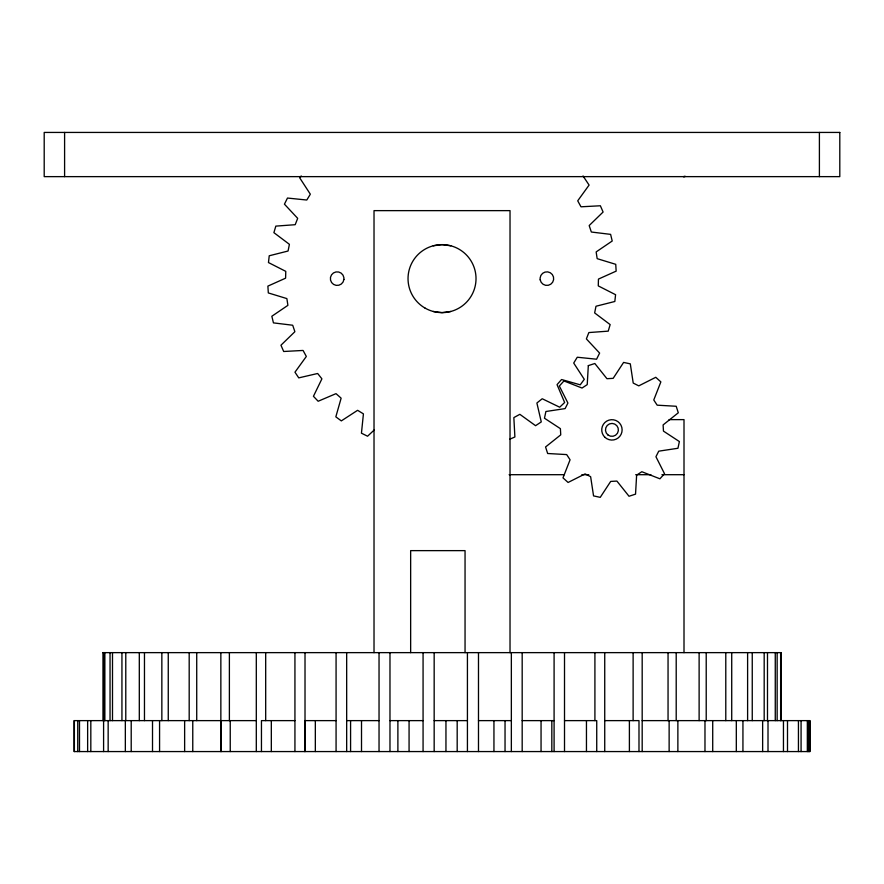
<?xml version="1.0" encoding="UTF-8"?>
<svg xmlns="http://www.w3.org/2000/svg" width="884" height="884" viewBox="0 0 884 884"><rect width="100%" height="100%" fill="white"/><g stroke="black" fill="none" stroke-linecap="round" stroke-linejoin="round"><path stroke-width="1.33" d="M301.223 175.949L299.764 177.927L310.339 194.204L306.792 200.027L287.477 198.049L284.438 204.171L297.687 218.348L295.19 224.702L275.83 226.116L273.896 232.658L289.411 244.327L288.062 251.023L269.233 255.774L268.471 262.559L285.775 271.355L285.598 278.173L267.885 286.118L268.316 292.936L286.88 298.593L287.897 305.345L271.841 316.251L273.443 322.881L292.703 325.235L294.88 331.699L280.957 345.224L283.687 351.489L303.068 350.451L306.339 356.451L294.969 372.186L298.748 377.877L317.654 373.49L321.909 378.827L313.444 396.297L318.152 401.248L336.019 393.645L341.136 398.165L335.832 416.839L341.323 420.894L357.6 410.309L363.423 413.867L361.446 433.182L367.567 436.221L374.186 430.033M509.88 439.16L514.886 436.972L513.847 417.591L519.847 414.32L535.582 425.69L541.273 421.911L536.886 403.005L542.223 398.75L559.694 407.215L564.644 402.507L557.042 384.639L561.561 379.523L580.236 384.827L584.291 379.324L573.705 363.059L577.263 357.235L596.578 359.213L599.617 353.092L586.368 338.904L588.854 332.561L608.225 331.146L610.148 324.594L594.645 312.925L595.993 306.24L614.822 301.488L615.584 294.703L598.28 285.908L598.446 279.079L616.159 271.134L615.739 264.327L597.164 258.658L596.148 251.918L612.214 241.012L610.612 234.37L591.341 232.028L589.175 225.553L603.098 212.027L600.369 205.773L580.987 206.801L577.716 200.812L589.087 185.076L583.031 175.949M433.226 245.785L442.022 244.625L450.829 245.785M450.829 311.466L442.022 312.627L433.226 311.466M669.044 419.624L684.006 419.624L684.006 652.635M509.118 474.697L564.202 474.697M581.871 474.697L588.777 474.697M635.706 474.697L650.889 474.697M661.928 474.697L684.006 474.697M102.831 652.635L781.213 652.635M220.856 720.626L74.09 720.626L74.09 751.566L809.965 751.566L809.965 720.626L642.182 720.626M256.305 720.626L221.155 720.626L221.155 751.566M294.936 720.626L261.454 720.626L261.454 751.566M336.075 720.626L304.847 720.626L304.847 751.566M346.672 720.626L379.037 720.626M389.977 720.626L423.071 720.626M434.166 720.626L467.426 720.626M478.487 720.626L511.35 720.626M522.179 720.626L554.091 720.626M564.511 720.626L596.733 720.626L596.733 751.566M604.733 720.626L638.988 720.626L638.988 751.566M819.402 132.434L819.402 176.634M809.689 720.626L809.689 751.566M808.517 720.626L808.517 751.566M807.335 720.626L807.335 751.566M801.081 720.626L801.081 751.566M798.44 720.626L798.44 751.566M787.5 720.626L787.5 751.566M783.456 720.626L783.456 751.566M781.069 652.635L781.069 720.626M780.638 652.635L780.638 720.626M777.146 652.635L777.146 720.626M775.268 652.635L775.268 720.626M768.008 720.626L768.008 751.566M767.489 652.635L767.489 720.626M764.185 652.635L764.185 720.626M762.638 720.626L762.638 751.566M752.251 652.635L752.251 720.626M747.61 652.635L747.61 720.626M742.936 720.626L742.936 751.566M736.317 720.626L736.317 751.566M731.72 652.635L731.72 720.626M725.786 652.635L725.786 720.626M712.714 720.626L712.714 751.566M706.217 652.635L706.217 720.626M704.979 720.626L704.979 751.566M699.122 652.635L699.122 720.626M677.873 720.626L677.873 751.566M676.205 652.635L676.205 720.626M669.133 720.626L669.133 751.566M668.05 652.635L668.05 720.626M642.182 652.635L642.182 751.566M633.121 652.635L633.121 720.626M629.397 720.626L629.397 751.566M604.733 652.635L604.733 751.566M594.91 652.635L594.91 720.626M586.457 720.626L586.457 751.566M564.511 652.635L564.511 751.566M554.091 652.635L554.091 751.566M551.826 720.626L551.826 751.566M541.052 720.626L541.052 751.566M522.179 652.635L522.179 751.566M511.35 652.635L511.35 751.566M510.024 652.635L510.024 210.635L374.02 210.635L374.02 652.635M505.04 720.626L505.04 751.566M493.946 720.626L493.946 751.566M478.487 652.635L478.487 751.566M467.426 652.635L467.426 751.566M465.05 652.635L465.05 550.633L410.651 550.633L410.651 652.635M457.183 720.626L457.183 751.566M445.956 720.626L445.956 751.566M434.166 652.635L434.166 751.566M423.071 652.635L423.071 751.566M409.071 720.626L409.071 751.566M397.888 720.626L397.888 751.566M389.977 652.635L389.977 751.566M379.037 652.635L379.037 751.566M361.512 720.626L361.512 751.566M350.583 720.626L350.583 751.566M346.672 652.635L346.672 751.566M336.075 652.635L336.075 751.566M315.334 720.626L315.334 751.566M305.013 652.635L305.013 751.566M294.936 652.635L294.936 751.566M271.322 720.626L271.322 751.566M265.686 652.635L265.686 720.626M256.305 652.635L256.305 751.566M230.238 720.626L230.238 751.566M229.387 652.635L229.387 720.626M220.856 652.635L220.856 751.566M196.723 652.635L196.723 720.626M192.767 720.626L192.767 751.566M189.187 652.635L189.187 720.626M184.634 720.626L184.634 751.566M168.258 652.635L168.258 720.626M161.849 652.635L161.849 720.626M159.573 720.626L159.573 751.566M152.512 720.626L152.512 751.566M144.468 652.635L144.468 720.626M139.307 652.635L139.307 720.626M131.208 720.626L131.208 751.566M125.782 652.635L125.782 720.626M125.34 720.626L125.34 751.566M121.937 652.635L121.937 720.626M112.5 652.635L112.5 720.626M110.047 652.635L110.047 720.626M108.157 720.626L108.157 751.566M104.853 652.635L104.853 720.626M103.837 652.635L103.837 720.626M103.594 720.626L103.594 751.566M102.975 652.635L102.975 720.626M90.82 720.626L90.82 751.566M87.638 720.626L87.638 751.566M79.494 720.626L79.494 751.566M77.748 720.626L77.748 751.566M74.367 720.626L74.367 751.566M64.598 132.434L64.598 176.634M588.313 365.622L587.23 384.628L582.037 388.043L563.937 380.949L559.34 386.043L567.915 403.049L565.119 408.596L545.903 411.502L544.467 418.209L560.39 428.652L560.743 434.851L545.561 446.972L547.66 453.503L566.677 454.586L570.081 459.779L562.997 477.868L568.081 482.465L585.086 473.901L590.634 476.697L593.551 495.902L600.247 497.349L610.689 481.426L616.899 481.073L629.021 496.256L635.541 494.145L636.624 475.139L641.828 471.724L659.917 478.808L664.514 473.725L655.939 456.719L658.735 451.171L677.951 448.265L679.387 441.558L663.464 431.116L663.111 424.917L678.293 412.784L676.194 406.264L657.177 405.181L653.773 399.988L660.856 381.899L655.773 377.302L638.767 385.866L633.22 383.07L630.303 363.854L623.607 362.418L613.164 378.341L606.954 378.695L594.833 363.512L588.313 365.622M685.155 176.402L683.398 176.634A6.796 6.796 0 0 0 685.155 176.402M839.8 132.434L44.2 132.434L44.2 176.634L839.8 176.634L839.8 132.434M540.19 279.819L540.113 278.04A6.796 6.796 0 0 1 550.279 272.736A6.796 6.796 0 0 1 550.787 284.195A6.796 6.796 0 0 1 540.19 279.819M343.92 279.432L343.898 277.653A6.796 6.796 0 0 0 333.445 272.946A6.796 6.796 0 0 0 333.588 284.416A6.796 6.796 0 0 0 343.92 279.432M425.027 308.074A34.001 34.001 0 0 0 476.023 278.626A34.001 34.001 0 0 0 425.027 249.189A34.001 34.001 0 0 0 425.027 308.074M608.004 435.016A6.464 6.464 0 0 0 618.336 430.718A6.464 6.464 0 0 0 609.441 423.922A6.464 6.464 0 0 0 608.004 435.016M605.01 437.37A10.199 10.199 0 0 0 621.872 432.132A10.199 10.199 0 0 0 608.899 420.143A10.199 10.199 0 0 0 605.01 437.37"/></g></svg>
